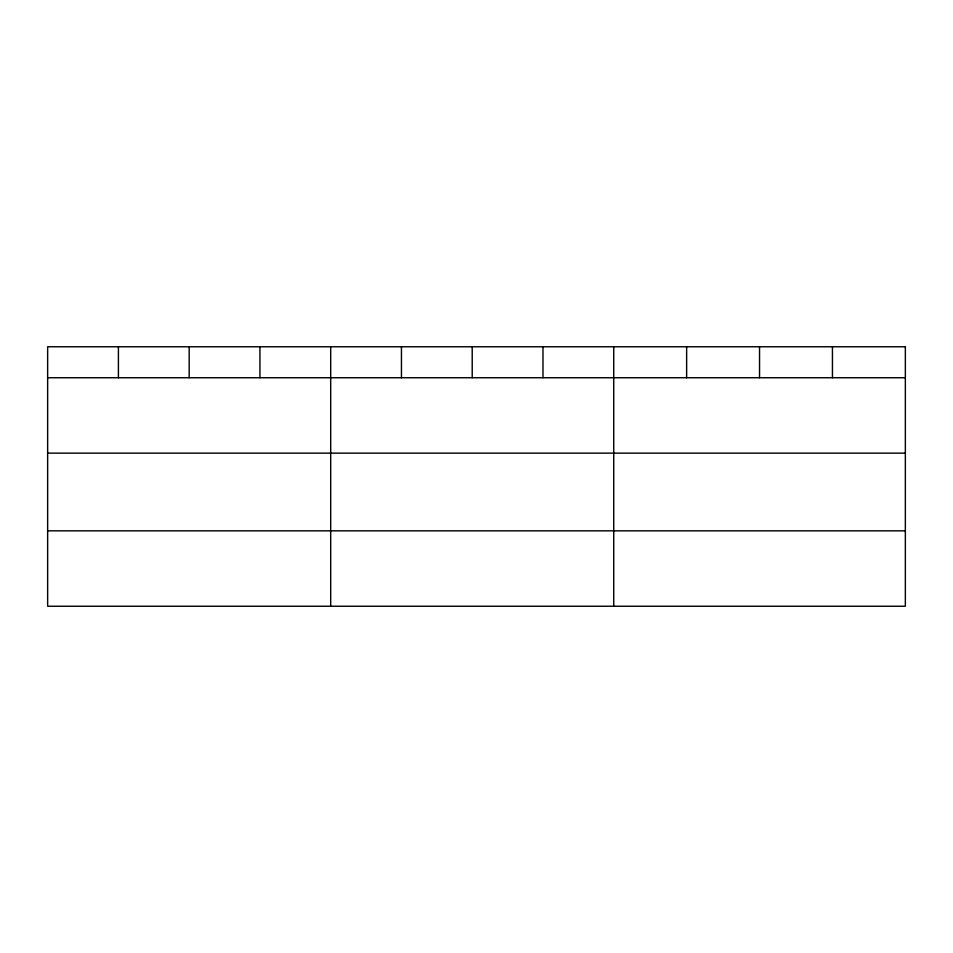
<?xml version="1.0" encoding="UTF-8"?>
<svg xmlns="http://www.w3.org/2000/svg" width="953" height="953" viewBox="0 0 953 953"><rect width="100%" height="100%" fill="white"/><g stroke="black" fill="none" stroke-linecap="round" stroke-linejoin="round"><path stroke-width="1.43" d="M47.65 377.733L905.35 377.733M47.65 453.14L905.35 453.14M47.65 530.833L905.35 530.833M832.445 346.761L832.445 377.733M759.541 346.761L759.541 377.733M686.636 346.761L686.636 377.733M613.732 346.761L613.732 606.239M542.972 346.761L542.972 377.733M472.211 346.761L472.211 377.733M401.451 346.761L401.451 377.733M330.691 346.761L330.691 606.239M259.931 346.761L259.931 377.733M189.171 346.761L189.171 377.733M118.41 346.761L118.41 377.733M905.35 346.761L47.65 346.761L47.65 606.239L905.35 606.239L905.35 346.761"/></g></svg>
